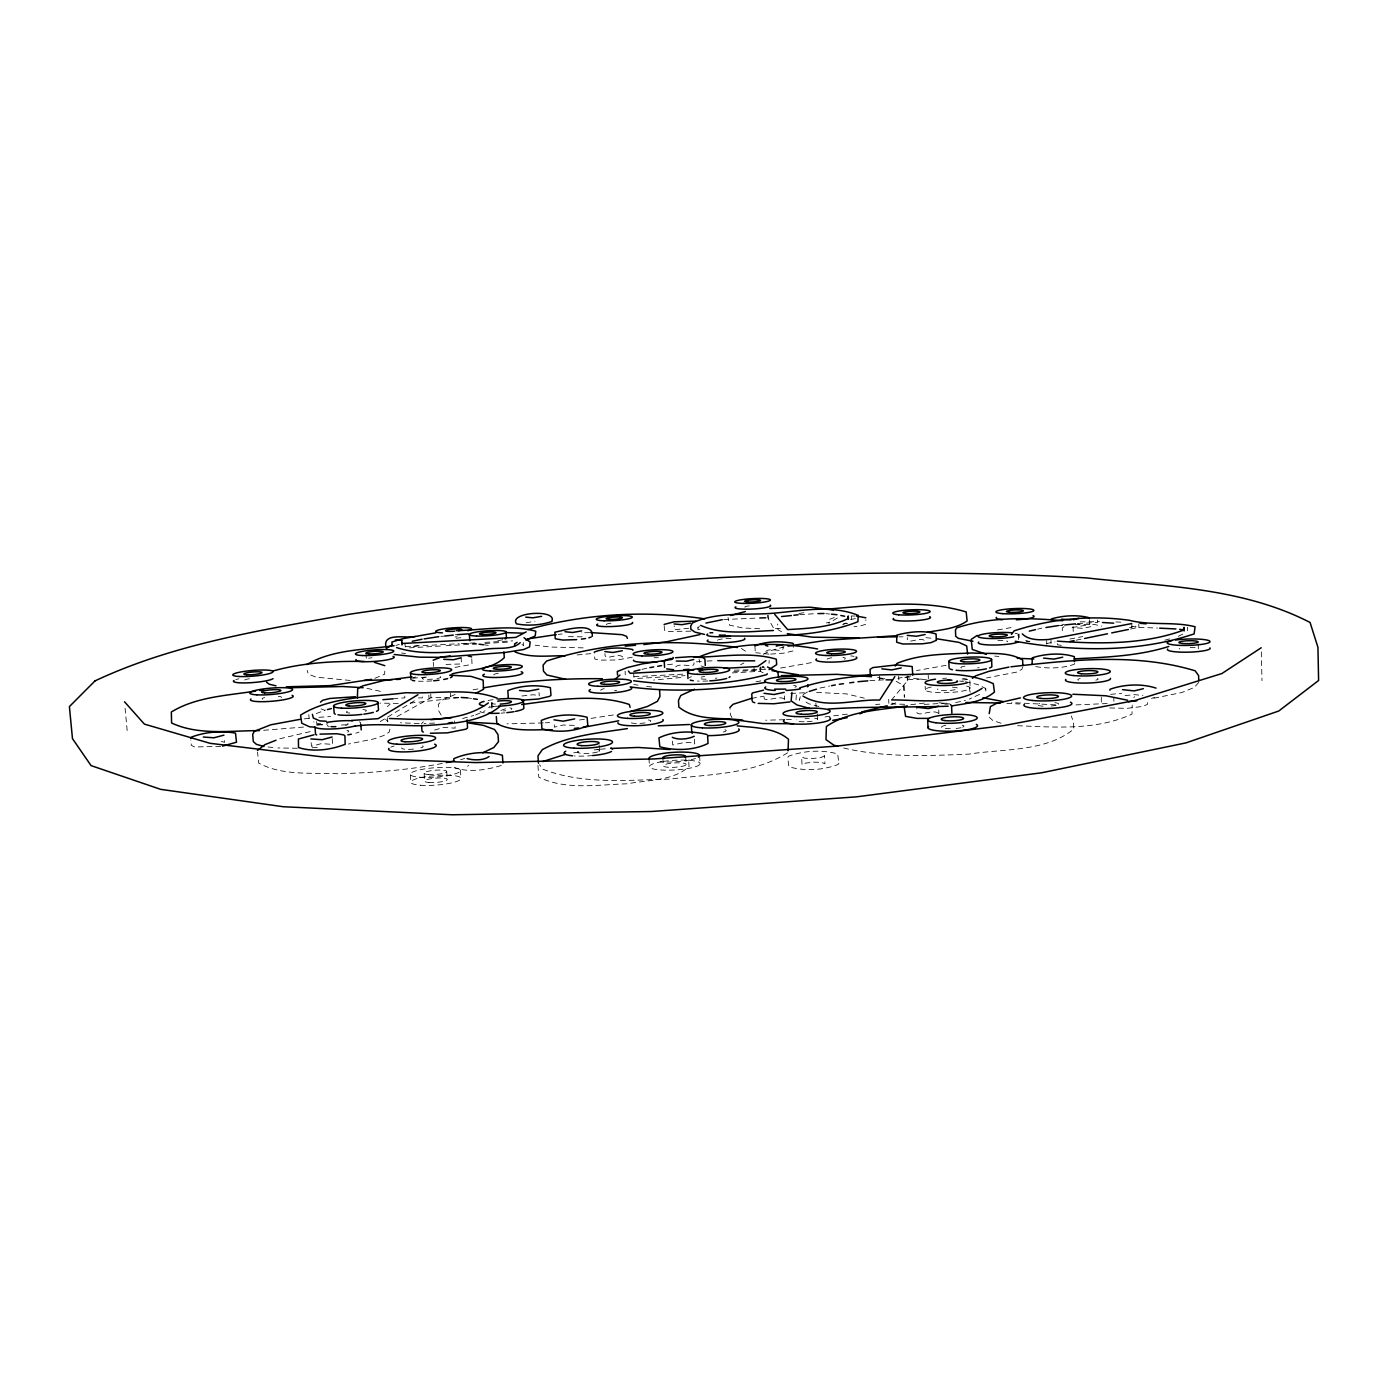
<?xml version="1.0" encoding="UTF-8"?>
<svg xmlns="http://www.w3.org/2000/svg" width="1388" height="1388" viewBox="0 0 1388 1388"><rect width="100%" height="100%" fill="white"/><g stroke="black" fill="none" stroke-linecap="round" stroke-linejoin="round"><path stroke-width="0.75" stroke-dasharray="5 3.75" d="M467.687 766.332L468.502 765.222M1134.638 696.637L1133.822 697.574M434.531 730.053L443.692 727.433L455.125 728.162L454.605 720.91M421.449 723.929L423.34 721.812M1101.309 697.175L1101.309 703.664M389.872 729.134L389.143 732.187L383.782 735.519L374.066 738.867L348.44 744.037M1090.881 626.665L1082.796 628.365L1073.08 627.532M1074.555 663.36L1074.329 664.227C1061.438 668.808 1046.673 668.738 1033.331 666.171M1061.751 625.277L1063.763 624.288M1022.904 666.708L1021.863 669.398L1016.484 672.139L986.521 677.934M699.361 626.023L697.834 628.885L697.661 625.572M891.495 700.125L907.37 680.849L907.891 675.835M796.018 699.916L796.521 691.779M1198.798 682.323L1194.305 687.442L1181.917 692.491L1151.693 698.667M837.328 617.99L831.742 621.442M765.812 651.493C770.566 646.496 785.07 654.598 783.006 646.565M387.373 706.613L390.097 704.167M675.73 666.882C680.172 662.007 695.579 669.19 693.931 662.753M979.546 694.399L969.206 699.136M787.603 752.799C752.938 774.556 709.303 774.122 669.831 779.119C627.619 779.987 582.856 784.81 542.691 769.126L539.516 764.719M397.003 716.59L430.991 697.765L459.116 697.349M380.26 721.534L416.4 699.621M807.434 692.005L800.373 696.169L799.471 700.298L799.262 696.308M526.121 622.778L534.987 621.269M842.62 624.86L846.246 622.934M740.533 664.748L743.916 662.996M763.331 654.303L769.837 650.92L784.047 646.877M395.944 645.403L399.293 644.431M1064.075 626.543L1062.271 628.053L1062.479 634.299M1178.273 636.329L1183.218 633.917M475.564 714.976L485.054 710.812M763.868 666.552L757.865 670.196L732.691 671.549M455.108 694.521L443.206 699.483L438.278 704.393L438.764 710.916L441.384 715.514M501.294 765.465C486.529 769.993 469.092 772.838 454.327 767.599M855.407 618.597L849.525 619.707M316.256 713.588L325.434 710.049M500.86 710.448L507.782 707.984M632.251 657.218L617.382 659.994L599.043 660.115L594.827 659.022L594.255 652.1M697.869 629.892L699.934 629.18M890.992 704.479L896.683 702.536M1151.433 698.424L1154.556 697.453M374.881 678.333L384.632 674.221L384.979 667.749M460.608 759.687L464.685 758.49M462.568 718.533L473.707 715.497M910.771 676.06L897.88 678.298M279.751 738.763L312.664 731.042M1164.827 640.18L1170.726 638.654M641.933 669.398L647.884 667.94M811.39 662.649L780.021 668.166M1037.651 629.146L1041.833 628.157M860.803 625.797L865.522 624.392L865.921 619.759M521.871 696.013L533.218 694.746L539.221 695.562M826.363 622.952L829.903 622.154M834.292 617.539L828.862 619.603L829.052 623.524M955.673 702.588L965.406 700.472M445.999 664.401L461.527 663.967L461.094 657.808M1046.257 643.616L1055.036 641.898M1129.502 627.567L1131.827 627.081M946.096 665.32L916.479 670.577M1076.151 640.215L1082.432 638.914M1130.526 629.042L1138.889 627.324L1157.575 628.07M442.252 763.435C407.968 770.097 373.008 772.752 338.117 773.775C311.762 772.405 282.718 776.083 258.706 763.088L257.561 752.261M820.048 688.049L829.608 686.106M418.222 645.611L410.501 646.912M613.322 714.959L590.074 718.55M997.521 629.944L1013.379 627.22M1069.94 639.035L1082.692 636.572M1125.026 695.579L1134.759 694.659L1142.949 695.544M473.03 689.819L481.254 688.309M910.754 704.688L927.115 702.744M756.026 681.768L762.081 680.693M798.898 613.548L804.745 612.507M573.747 752.851L581.954 751.394M751.585 698.355L763.747 696.256M458.595 697.748L410.397 703.091M568.421 636.658L582.058 636.832L581.798 632.876M847.305 714.161L824.246 717.006M579.507 719.99L587.957 718.828M303.556 727.069L259.33 730.643M317.713 725.195L327.828 723.859M680.797 677.535L653.627 680.068M1110.608 694.347L1121.747 693.306M594.203 749.936L598.28 749.433M667.489 664.731L675.54 663.776M220.744 746.397L194.58 746.97L191.301 745.339L190.833 739.96M304.232 718.88L310.652 718.169M440.863 636.45L445.01 635.999M843.436 623.785L847.6 623.42M455.056 667.402L470.653 664.609L472.007 663.794L471.764 658.953M590.785 653.644L576.159 655.032M853.984 626.717L856.969 626.404M690.825 631.176L666.292 631.436L664.47 630.256L664.123 624.427M558.167 634.385L562.14 633.969M1058.315 625.589L1062.618 625.155M949.843 703.855L943.441 704.358M804.953 718.741L809.239 718.342M799.627 614.658L814.843 613.687M924.2 704.393L949.166 703.005M723.721 619.534L757.779 618.042M869.808 680.693L883.93 679.842M392.891 698.841L404.862 697.817L404.567 694.052M412.704 678.229L427.053 677.014M696.342 661.816L702.779 661.33M600.327 749.19L608.846 748.6M765.569 669.432L731.268 670.213M319.014 717.318L330.604 716.52M962.04 679.981L970.438 679.391M790.674 693.445L805.803 692.699M312.213 747.768L318.303 747.334M1075.18 624.687L1094.577 624.479L1101.708 626.144M1072.126 627.549L1089.493 624.652L1089.476 617.816M1026.079 641.516L1029.931 641.256M875.585 704.462L879.871 704.184M1077.661 623.628L1097.682 622.414L1097.561 618.944M409.252 647.849L443.865 645.836M446.034 645.715L476.31 643.963M484.967 643.459L510.923 641.95M637.786 678.402L685.03 675.644M732.274 672.902L760.19 671.271L763.348 672.902M405.591 646.565L459.116 643.72M461.267 643.616L476.258 642.817M484.811 642.366L512.658 640.874M634.004 676.737L685.481 674.03M346.375 724.796L337.718 725.161M434.6 723.079L424.121 723.495M908.064 679.704L922.274 679.044M543.281 722.905L507.071 723.859M545.415 722.818L549.683 722.628M1076.012 704.896L1107.294 703.543M784.307 719.713L765.69 720.216M786.354 719.626L794.578 719.279M707.065 661.018L715.635 660.723M584.678 632.755L590.733 632.581M775.406 628.556L781.548 628.382M770.704 654.095L783.786 653.141L793.034 650.937L793.468 643.997M398.235 703.404L379.861 703.126M297.327 748.271L277.912 747.959M1080.107 621.859L1099.417 621.685M898.817 636.832L903.033 636.814M583.186 647.866L550.377 647.034L535.213 645.194M1055.591 704.844L1011.54 702.588M418.465 697.904L422.351 697.938L422.056 694.156M852.041 616.012L855.008 616.046M759.652 628.729L742.858 627.983L729.62 625.19L728.041 617.539M769.021 654.147L755.766 652.724M419.141 723.547L400.473 722.784M884.902 678.784L876.852 678.385M816.578 692.421L846.576 693.896L864.29 698.164M904.681 704.289L892.068 703.994L891.877 699.916M1115.796 621.963L1121.764 622.171M464.078 643.355L476.969 643.945M1006.82 703.352L1019.642 704.028M350.21 680.467L316.134 677.153L308.275 674.1L307.234 670.421M688.778 628.261L674.429 629.77L674.204 625.884M646.565 686.557L652.95 687.008M322.207 725.004L313.636 721.951M927.149 679.964L904.75 677.413M1109.793 707.949L1126.952 708.366L1142.636 706.44L1147.442 704.393L1147.425 699.691M938.965 702.727L947.9 703.785M1017.525 725.698C1055.418 727.312 1096.936 730.504 1132.001 714.074L1132.209 705.121M825.86 613.669L829.573 614.016M925.952 637.682L934.436 638.532M994.745 656.073L998.84 656.489M959.629 681.057L963.48 681.508M877.563 677.431L885.77 678.888M221.351 741.383L224.561 742.32L224.249 738.746M267.919 746.952L275.761 747.889M483.302 644.726L491.751 645.784M924.096 640.215C918.804 636.884 905.844 645.663 907.318 637.474M467.617 697.869L471.521 698.459M1061.317 645.385L1057.517 644.795L1057.378 641.152M366.987 688.327L383.99 692.161M633.865 684.475L638.098 685.169M401.618 652.967L405.574 653.627M1131.793 626.283L1135.87 626.977L1135.766 623.455M574.32 725.351L563.181 725.022L554.419 727.173L554.176 723.512M965.406 681.734L978.054 684.614L985.116 688.188L985.931 692.265L985.775 688.24M709.58 632.355L712.981 633.154M1077.574 623.889L1079.118 624.427M324.566 710.274L321.027 708.886M818.903 706.509L808.441 703.681L804.901 701.27M843.678 748.011C884.572 757.727 927.253 755.835 968.963 754.118C1003.246 748.635 1045.58 752.07 1073.774 729.099L1073.514 721.76L1071.258 716.017M1025.697 640.423L1029.705 641.603M1001.078 723.235L992.836 720.493L989.332 717.353M938.444 713.276C931.001 707.793 912.853 721.274 917.225 707.238M705.798 667.68L700.506 665.667L699.049 659.092M784.324 699.049C779.223 694.763 762.376 703.803 764.215 696.863M896.162 681.335L903.883 685.637L904.351 697.279L904.178 692.3M781.583 631.748L777.957 629.649L777.662 624.027M522.027 644.57L523.016 645.16M741.313 648.439L746.727 651.978M762.168 666.396L765.048 668.305M385.465 719.452L388.033 721.17M773.324 627.706L767.79 617.729L767.616 614.485M731.962 717.613L730.366 714.612L729.967 707.429M769.021 663.308L769.195 660.48M622.709 656.94C617.729 652.239 604.023 662.041 604.977 653.644M969.258 687.39L970.16 692.3M125.093 708.175L127.453 733.714M316.62 721.482L316.932 725.438M311.138 742.632L311.45 746.345L321.391 743.604L332.669 744.402L332.079 736.993M308.795 714.594L309.125 718.481M365.912 653.28L366.38 659.369A8.692 1.232 -4.3 0 1 372.105 657.686M410.345 774.712L410.935 782.659M387.269 717.822L387.564 721.795M430.714 693.983L430.991 697.765M428.823 695.128L429.1 698.927M424.103 773.411L424.693 781.34M405.001 643.737L405.261 646.999M460.382 769.976L460.955 777.887M450.354 693.046L450.632 696.828M446.693 771.26L447.283 779.189M433.264 662.284L433.559 666.396M491.925 702.71L492.202 706.596M491.595 703.282L492.081 710.292M539.03 692.56L539.255 695.978M537.954 765.465L538.787 777.141C565.749 790.449 598.124 784.584 627.168 783.804C647.676 779.883 672.729 781.236 689.038 766.558L688.691 760.607M523.241 642.488L523.467 645.802M599.165 745.026L599.529 750.839M648.942 758.195L649.428 766.228M633.674 673.614L633.9 677.257M625.068 671.202L625.294 674.811M672.503 741.157L672.729 745.009L684.371 742.476L691.918 742.719L694.694 744.003L694.364 738.208M662.822 757.553L663.308 765.603M699.604 755.887L700.072 763.938A25.418 4.841 -3.4 0 1 661.833 770.045A25.418 4.841 -3.4 0 1 661.642 761.734M685.707 756.512L686.175 764.562A11.486 2.186 -3.4 0 1 668.426 767.286A11.486 2.186 -3.4 0 1 669.606 763.435A11.486 2.186 -3.4 0 1 686.175 764.562M760.312 666.917L760.503 670.56M759.999 667.611L760.19 671.271M754.933 645.854L755.263 651.996M754.014 667.281L754.205 670.924M784.428 695.926L784.619 699.483M768.206 615.214L768.379 618.458M817.306 713.762L817.584 719.348M815.884 703.039L816.092 707.082M851.26 615.769L851.417 619.083M898.678 676.043L898.851 679.894M888.667 699.274L888.858 703.352M879.489 675.973L879.68 679.825M925.189 686.349L925.345 689.888M907.197 676.98L907.37 680.849M938.739 709.997L938.913 713.744M928.208 674.88L928.364 678.749M969.865 680.693L970.143 687.789M1019.052 634.056L1019.191 637.613M1018.41 634.524L1018.653 640.926M1050.959 639.747L1051.08 643.373M1046.656 640.631L1046.778 644.258M1073.115 626.474L1073.219 631.696M1113.783 697.609L1113.887 701.252M903.883 685.637L904.039 690.547M1138.767 623.802L1138.889 627.324M1131.827 624.27L1131.931 627.792M1198.191 643.772L1198.33 648.803A9.664 1.457 -1.6 0 0 1190.002 647.398M1187.399 627.202L1187.503 630.777M1261.31 651.874L1261.987 680.71M606.625 624.617A8.155 1.093 -3.5 0 1 613.218 622.934M235.821 679.652A20.109 2.897 -4.7 0 1 238.857 678.784M244.67 679.999A9.074 1.301 -4.7 0 1 250.829 678.541M616.636 690.304A9.664 1.544 -3.6 0 1 614.502 690.651M600.917 690.356A9.664 1.544 -3.6 0 1 604.248 688.691M654.06 657.756A9.005 1.353 -3.4 0 1 658.45 657.721M962.179 725.195A11.191 2.013 -2.3 0 1 962.699 727.191M961.034 727.694A11.191 2.013 -2.3 0 1 953.244 728.648M950.329 728.7A11.191 2.013 -2.3 0 1 941.741 727.416A11.191 2.013 -2.3 0 1 946.79 725.178M814.548 718.169A10.618 1.874 -2.9 0 1 817.202 719.851M812.188 721.222A10.618 1.874 -2.9 0 1 806.844 721.725M804.103 721.795A10.618 1.874 -2.9 0 1 796.781 719.834M648.317 719.956A10.271 1.77 -3.5 0 1 650.243 721.587M645.021 722.922A10.271 1.77 -3.5 0 1 633.709 723.304A10.271 1.77 -3.5 0 1 630.898 721.552M317.332 724.779A22.971 3.782 -4.6 0 1 320.663 723.686M359.423 721.881A22.971 3.782 -4.6 0 1 360.36 723.755M346.983 730.383A10.375 1.735 -4.7 0 1 347.746 732.049M359.076 732.083A22.954 3.834 -4.7 0 1 355.796 733.176M347.625 723.478A10.375 1.7 -4.6 0 1 345.681 725.317M329.268 726.445A10.375 1.7 -4.6 0 1 327.707 725.282M745.026 607.285A8.068 1.058 -3.1 0 1 751.047 605.689M707.932 680.988A21.063 3.314 -3.3 0 1 697.505 681.04M689.038 677.674A21.063 3.314 -3.3 0 1 691.415 676.754M716.971 677.951A9.508 1.492 -3.3 0 1 715.375 678.35M706.058 679.183A9.508 1.492 -3.3 0 1 699.517 678.229A9.508 1.492 -3.3 0 1 704.67 676.494M362.875 709.598A10.063 1.614 -4.5 0 1 365.426 711.333M349.828 713.068A10.063 1.614 -4.5 0 1 347.33 711.333M502.803 639.712A18.495 2.533 -3.9 0 1 495.186 641.03M793.606 685.394A9.837 1.596 -3 0 1 794.96 687.251M493.85 674.932A9.039 1.371 -3.9 0 1 499.333 673.128M709.875 633.292A18.894 2.672 -3.2 0 1 713.05 632.581M717.544 640.284A8.536 1.232 -3.2 0 1 723.148 638.879A8.536 1.232 -3.2 0 1 732.326 638.706M1056.129 705.26A10.844 1.874 -1.9 0 1 1048.721 706.162M1043.169 706.162A10.844 1.874 -1.9 0 1 1039.647 703.386M1054.88 702.675A10.844 1.874 -1.9 0 1 1058.524 704.306M440.187 676.667A9.334 1.405 -4.2 0 1 437.012 678.541M432.501 679.131A9.334 1.405 -4.2 0 1 422.455 678.784A9.334 1.405 -4.2 0 1 428.181 676.737M431.894 680.901A20.681 3.106 -4.2 0 1 418.465 681.178M412.704 677.882A20.681 3.106 -4.2 0 1 415.533 676.997M979.095 667.541A9.664 1.527 -2.3 0 1 977.655 667.923M961.277 668.01A9.664 1.527 -2.3 0 1 965.25 666.119M1097.492 678.454A10.167 1.648 -1.9 0 1 1095.809 680.155M1078.424 680.207A10.167 1.648 -1.9 0 1 1080.159 678.524M422.473 745.876A10.792 1.891 -4.4 0 1 420.755 747.889M413.485 749.121A10.792 1.891 -4.4 0 1 401.809 747.802M390.791 747.195A23.891 4.199 -4.4 0 1 394.105 746.033M725.004 729.724A10.757 1.909 -3.2 0 1 722.732 732.153M663.551 761.422A25.418 4.841 -3.4 0 1 700.09 763.868M695.509 758.473A25.435 4.754 -3.4 0 1 691.155 759.67M689.437 760.034A25.435 4.754 -3.4 0 1 660.081 761.856M262.592 699.17A9.681 1.475 -4.7 0 1 264.692 697.557M278.294 696.377A9.681 1.475 -4.7 0 1 281.226 697.539M597.048 749.52A11.052 2.03 -3.8 0 1 598.905 751.411M597.551 751.949A11.052 2.03 -3.8 0 1 583.359 753.476A11.052 2.03 -3.8 0 1 578.223 751.29M592.607 755.558A24.481 4.476 -3.8 0 1 574.25 755.94M966.603 686.106A22.434 3.713 -2.4 0 1 961.416 691.276A22.434 3.713 -2.4 0 1 931.175 692.039A22.434 3.713 -2.4 0 1 931.348 686.991M952.428 687.181A10.132 1.683 -2.4 0 1 957.078 689.125A10.132 1.683 -2.4 0 1 944.655 690.582A10.132 1.683 -2.4 0 1 937.872 688.882M942.678 678.385A22.451 3.661 -2.4 0 1 946.529 678.159M962.543 678.454A22.451 3.661 -2.4 0 1 968.807 679.79M457.068 636.728A8.12 1.093 -4 0 1 455.004 636.936M455.281 634.732A8.12 1.093 -4 0 1 457.294 634.68M460.712 637.717A17.975 2.429 -4 0 1 456.149 638.202M845.292 658.745A9.265 1.423 -2.8 0 1 844.372 659.126M827.109 659.248A9.265 1.423 -2.8 0 1 833.98 657.548M842.88 657.496A9.265 1.423 -2.8 0 1 845.275 658.016M850.775 655.899A20.508 3.14 -2.8 0 1 854.036 656.403M504.92 712.842A22.139 3.644 -4 0 1 501.033 713.137M484.377 712.842A22.139 3.644 -4 0 1 480.057 711.385M488.593 707.446A22.139 3.644 -4 0 1 493.555 706.631M498.604 706.18A22.139 3.574 -4 0 1 489.548 706.266M488.108 700.489A22.139 3.574 -4 0 1 498.587 699.066M509.847 707.863A9.994 1.648 -4 0 1 511.2 709.407M505.822 710.656A9.994 1.648 -4 0 1 503.289 710.951M495.412 704.098A9.994 1.614 -4 0 1 495.412 701.53M1179.175 648.942A9.664 1.457 -1.6 0 1 1179.835 648.56M997.92 640.562A9.126 1.353 -2.3 0 1 1007.428 641.811M1015.027 633.206A20.23 2.95 -2.3 0 1 1013.431 636.866M838.89 763.192L838.022 764.51C822.737 770.288 804.572 771.398 788.87 766.731L787.725 757.466L788.714 756.165C803.999 750.596 821.939 749.503 837.641 753.944L838.89 763.192M824.559 755.783L821.141 757.484L812.969 758.507L804.884 758.23L801.622 756.824L802.038 764.857L805.508 763.14L813.611 762.133L821.661 762.411L824.958 763.834L824.559 755.783M420.373 785.226A25.227 4.771 -4.4 0 0 460.851 779.136A25.227 4.771 -4.4 0 0 426.671 776.569A25.227 4.771 -4.4 0 0 420.373 785.226M419.783 777.228A25.244 4.685 -4.4 0 0 460.278 771.208A25.244 4.685 -4.4 0 0 426.081 768.709A25.244 4.685 -4.4 0 0 419.783 777.228M428.892 782.485A11.399 2.151 -4.4 0 0 447.214 779.761A11.399 2.151 -4.4 0 0 431.842 778.581A11.399 2.151 -4.4 0 0 428.892 782.485M428.302 774.539A11.399 2.117 -4.4 0 0 446.641 771.815A11.399 2.117 -4.4 0 0 431.252 770.67A11.399 2.117 -4.4 0 0 428.302 774.539"/><path stroke-width="1.5" d="M489.096 756.529C483.614 760.52 473.829 760.503 467.131 758.594M453.772 759.843L453.876 758.663C468.519 752.244 487.084 750.596 502.387 755.28L502.924 763.018M461.094 657.808L453.39 659.751L443.692 659.317M1143.382 688.691L1134.117 690.894L1122.528 689.663M520.222 642.696C510.923 651.423 493.122 646.305 481.549 650.226C453.512 651.25 423.774 656.351 396.621 647.589M526.156 631.904L515.746 637.422L402.121 643.494L401.739 641.655L401.982 644.899M433.108 660.22L440.933 657.131M1109.88 690.252L1110.053 689.246C1124.349 684.232 1141.63 683.451 1156.065 688.101M788.037 750.717L788.488 739.231C774.504 727.416 754.517 727.867 737.149 725.82M791.975 692.404L791.108 700.836L797.007 704.965L809.672 708.435M767.182 673.718L766.991 674.516C724.64 686.175 677.483 686.487 633.639 680.762M765.95 660.653L757.674 666.552L723.911 668.357M1078.91 618.319L1073.219 619.794M1062.705 657.201L1053.908 659.109L1043.568 658.103M1050.976 619.673L1051.236 618.961C1063.347 615.457 1077.296 614.52 1089.476 617.816M332.079 736.993L322.155 739.717L310.843 738.937M320.472 702.172L322.641 700.315L329.876 698.459L355.588 696.724M938.583 706.249L928.26 708.591L917.225 707.238M223.954 735.154L213.856 737.791L203.255 737.028M912.784 675.123L912.176 666.535L896.648 664.887L872.774 667.593L870.033 669.415L870.345 676.234M894.844 676.615L879.68 700.107C854.574 699.066 825.895 709.858 802.923 696.065M925.171 634.507L916.462 636.225L907.231 635.374M190.677 738.173L191.37 737.132C205.164 731.91 220.987 730.574 235.509 733.142L236.498 742.216L222.566 746.102M901.246 667.923L891.721 669.918L881.814 668.843M895.156 666.049L896.96 663.395C920.591 653.609 947.05 654.199 972.207 652.967C988.794 654.251 1007.844 651.146 1022.644 659.994L1022.835 665.026M1011.505 634.368L1014.125 630.846C1050.716 618.875 1091.072 614.849 1129.416 620.315C1150.86 625.815 1173.571 621.304 1195.068 626.734L1194.131 633.9C1137.397 652.933 1073.618 651.579 1015.253 641.273M500.426 706.058C480.855 722.506 451.881 723.512 426.931 725.525C402.971 726.618 379.028 722.766 355.12 726.132M784.237 692.369L773.879 694.521L764.025 693.306M488.368 702.935C460.695 723.079 422.334 719.557 389.49 718.498M729.967 707.429L733.02 704.306L751.585 698.355M694.243 736.282C687.91 739.214 678.489 740.255 672.278 737.288M782.901 644.518L776.239 646.079M754.933 645.854C766.471 640.996 780.611 641.1 792.912 643.303L793.468 643.997M698.927 656.975C735.102 641.811 779.102 641.95 817.584 648.959M693.74 659.508L686.401 661.209L676.286 661.035M615.248 679.062L619.985 675.036M257.422 750.509L264.9 744.645L276.038 740.238M574.701 718.88L563.216 721.205L553.933 719.834M690.495 623.143L681.803 624.704L674.082 623.941M982.114 688.327C955.551 705.763 921.927 699.934 891.877 699.916M664.123 624.427L674.204 621.789L695.856 621.13M769.073 669.606L776.69 664.609L776.291 659.179C750.353 651.493 721.118 656.923 694.208 657.287M622.327 650.746L612.819 652.481L604.856 651.579M972.346 678.298L975.695 675.835L989.366 671.185L1008.955 667.073M306.765 664.609C332.652 649.289 364.957 649.862 394.105 645.698M594.255 652.1C606.122 647.554 620.245 646.981 632.668 649.515L632.945 650.226M538.804 689.142L528.013 691.207L519.546 690.461M977.256 635.374L971.184 639.417L972.277 649.445L986.417 654.355M1261.224 647.762L1221.874 673.544L1135.315 700.419L1003.732 725.646L837.259 746.085L653.765 758.958L475.286 762.585L322.571 756.911L210.143 743.326L144.404 724.12L124.504 701.773M581.676 630.898L572.463 632.494L564.968 631.714M517.099 642.384L514.618 643.876L514.722 645.958M417.927 694.746L378.143 718.654L351.39 720.459M541.632 616.341L532.749 617.834L525.74 617.122M386.332 648.317L392.457 644.969M525.965 640.163L535.195 635.982L535.785 631.228C510.853 624.357 482.174 630.152 456.184 630.655M907.145 705.677L904.282 707.845L905.566 716.364L917.017 718.377L929.023 718.377M482.781 752.817L493.798 747.542L498.5 741.66L498.014 734.634L494.562 729.515L483.423 725.369L467.53 722.766M859.883 713.866L864.967 711.437M542.725 761.578L565.541 754.309M527.77 629.597C584.608 613.704 646.322 609.957 704.688 618.857M1168.8 646.461C1138.334 656.16 1105.82 657.183 1074.104 658.866M665.234 660.081L671.081 658.415M730.487 615.509L745.356 611.535M887.192 705.763L861.705 711.957M475.72 693.323L483.51 689.35L483.145 680.12L470.948 676.372L449.677 675.21M588.842 637.803L591.115 637.057M809.239 691.432L816.439 689.177M799.731 687.893C833.373 677.118 869.2 674.169 904.369 674.707C933.829 673.787 965.857 671.081 993.305 683.659L994.45 692.074C982.652 701.912 966.204 703.525 951.543 705.937M630.135 711.61L647.294 706.527L657.391 701.356L659.942 696.429L659.56 689.94M694.555 689.211L680.814 695.44L678.472 700.419L678.853 707.099C696.221 721.222 721.743 717.232 742.684 720.112M272.69 671.081C302.341 662.718 333.536 660.966 364.211 661.469M699.882 634.594L666.761 641.724L643.911 644.57M705.919 623.073L722.281 619.69M327.412 709.563L331.385 708.557M618.736 720.788L582.908 727.416M634.004 671.358L639.955 669.884M1029.271 631.124L1035.552 629.631M452.419 722.35L448.098 723.2M412.219 641.291L422.039 639.226M371.516 679.357L330.188 685.637L286.223 686.8M527.596 638.948L556.172 634.594M1069.888 641.499L1074.069 640.631M1084.514 638.497L1107.52 633.778M1111.701 632.911L1128.427 629.475M446.329 762.602L454.501 760.936M1131.723 623.576L1048.53 639.504C1039.872 640.042 1028.942 640.475 1022.297 633.917M831.533 685.707L835.35 684.926M787.898 646.149L826.328 640.302L896.978 635.669M1020.475 697.869L996.48 703.386L990.407 706.613L989.193 713.623M483.319 687.928C522.53 680.71 562.556 678.316 602.392 678.732M832.696 720.337L847.183 717.7M765.517 682.376C720.945 689.68 675.002 692.959 630.1 686.921M452.054 673.874C469.248 669.38 490.693 670.456 504.278 657.704L503.879 651.909M790.032 701.894L773.949 703.768L758.212 703.386M763.521 690.166L752.73 692.89L751.776 693.896L752.157 700.992M649.844 667.611L653.748 666.951M657.652 666.292L661.556 665.615M313.983 734.807L298.385 739.041L298.524 747.525C313.081 752.331 330.917 749.85 345.161 744.298L344.935 735.814L343.686 734.894L336.902 733.749L319.969 734.131M521.662 704.531C556.866 699.916 594.81 693.254 629.25 704.427L630.117 707.307M430.783 719.73L451.551 717.735M299.947 719.366L270.677 724.814L254.351 731.303L252.685 734.391L253.293 741.574L256.364 744.315L263.998 746.484M1045.962 627.515L1058.315 625.589M435.867 632.841L402.624 638.723L391.919 642.037L392.179 645.264M424.138 638.896L438.799 636.676M442.39 656.906L450.215 655.951M581.364 639.122L585.51 638.515M627.359 728.596C598.592 732.968 568.247 735.397 542.309 749.659L537.954 755.87L538.457 763.244M1010.985 666.795C1071.64 659.942 1135.887 652.759 1195.12 670.803L1198.607 675.557L1198.746 680.641M839.341 684.267L843.47 683.694M849.682 682.844L853.828 682.289M927.444 632.269C940.838 629.718 955.603 628.972 967.124 620.974L966.169 611.917C921.406 598.644 872.879 605.619 826.988 609.141M255.618 691.051C227.268 695.596 196.35 696.689 171.331 712.009L171.592 722.992C198.571 735.623 230.321 730.556 259.33 730.643M259.712 690.53L263.789 690.027M671.653 659.474L642.523 663.846L627.376 667.541L617.313 671.48L617.539 675.089M574.302 728.422L578.605 727.919M445.01 635.999L453.321 635.097M675.47 657.721L690.929 656.68L702.71 657.53L704.913 658.97L705.278 665.477M412.028 676.858L383.799 680.536L362.823 685.846L357.722 688.639L357.358 697.938M793.849 615.248L798.135 614.797M1064.77 624.947L1075.509 623.837M781.548 616.532L791.386 615.543M1128.375 701.634L1136.807 700.871M905.011 706.11C878.552 710.292 849.23 710.934 826.398 726.479L825.981 739.596L833.702 745.078L837.693 746.258M857.975 681.716L867.83 680.866M773.428 630.516C749.555 631.349 722.888 635.374 700.645 625.381M382.914 699.691L392.891 698.841M625.207 646.149L635.6 645.264M457.467 634.646L468.242 633.865M948.178 706.197C908.116 707.568 868.107 706.336 828.063 709.06M610.98 748.462L638.254 747.455L669.936 749.537M683.694 669.658L689.055 669.294M769.785 608.499L810.28 607.215L833.407 609.887M576.697 639.625L562.765 640.042L555.339 638.792M693.861 669.936L630.152 673.301L628.417 671.081M698.147 669.71L702.449 669.484M392.336 679.634L364.159 680.45M396.378 679.461L400.421 679.27M291.307 687.702L342.558 686.505L363.153 687.719M781.271 675.626L836.86 674.342L871.508 676.719M854.921 675.592L871.039 674.863M658.19 725.837L689.333 724.501M717.769 660.653L754.742 660.844M759.774 617.972L765.777 617.799M1070.981 619.95L1061.525 619.169M402.26 640.406L395.424 639.903M565.367 655.761C548.746 655.552 530.893 658.294 515.121 651.978M817.879 613.583L824.004 613.496M774.695 689.142L785.729 689.107M521.576 700.194L538.145 699.066L549.631 696.377L550.967 695.423L550.394 687.702C536.74 684.388 520.916 685.446 507.834 690.599L508.32 698.338M793.502 723.721L762.723 723.564L738.173 720.233M552.424 729.758C534.033 729.342 513.699 732.274 496.835 723.634L496.331 716.52M877.754 636.971L896.717 636.849M858.86 637.873L812.448 637.179L787.308 633.674M886.065 679.86L892.467 679.877M965.892 702.484L1000.418 703.005M506.585 632.598L522.929 633.188M498.587 723.807L468.918 722.211M590.733 632.581L622.154 634.68L626.63 636.363L627.359 638.411M415.22 636.485C406.701 638.636 383.001 632.147 385.864 646.565L386.905 647.12M1159.657 628.157L1175.896 628.938M1072.889 694.243L1106.01 695.787L1127.681 700.246M430.401 733.246L447.404 732.864L465.917 729.168L467.548 728.058L467.097 719.782M1102.471 622.501L1113.662 623.16M719.21 635.999C765.309 635.86 814.444 638.723 857.975 621.703L858.148 615.335C830.076 604.075 798.95 611.414 769.75 613.496C743.951 615.162 716.572 611.865 692.421 622.934L690.704 626.023L690.894 629.319L694.92 632.13L704.549 634.42M326.18 721.222L319.813 720.893L313.324 718.03L312.404 714.352M1017.248 658.276L1033.834 658.988M856.483 616.046L865.834 617.799M461.25 697.487L467.617 697.869M314.503 727.156L309.593 726.792L301.786 723.235L300.554 715.115C331.454 695.822 371.012 697.366 406.181 692.681C436.491 694.174 468.155 687.286 497.338 698.216M673.631 669.71L666.639 668.895M1139.947 623.299L1146.089 623.837M831.429 614.19L836.999 614.711M936.553 638.74L958.952 642.366L966.673 645.923L967.644 654.112M948.091 679.721L951.942 680.172M1062.653 620.731C1027.571 617.643 990.494 616.688 956.766 627.862L955.447 630.083L955.707 636.277L958.379 638.376L972.988 641.239M798.048 674.707L771.936 670.63M1003.298 701.582L982.912 697.748M479.068 644.206L483.302 644.726M565.749 679.339L546.976 675.019L543.489 671.202L543.09 665.164L546.577 661.035C607.267 641.204 674.412 638.706 737.41 647.502M1179.644 629.337L1182.975 629.822M767.876 646.149L765.499 645.351M1057.378 641.152C1099.001 644.049 1143.486 644.709 1183.114 630.308L1184.051 627.411L1184.138 630.985M473.464 698.771L477.368 699.361M394.209 654.494L419.523 657.166L439.163 657.322L504.885 652.516L523.64 649.532L529.539 646.929L530.147 642.002L523.987 637.751M467.895 655.83L471.625 656.906M840.833 615.474L844.667 616.237M374.448 662.336L384.823 665.685M275.986 685.828L269.289 684.249L266.548 682.202M752.73 701.946L754.794 702.762M707.082 734.547C691.762 730.626 673.232 730.938 658.953 737.896L659.803 746.761C675.071 750.891 693.896 750.596 708.036 743.395L707.602 735.657M767.495 666.986L777.853 672.174L778.529 676.841M423.375 732.101L421.987 731.198L421.588 725.751M950.502 704.653L951.561 705.659L951.873 713.137M774.712 614.381L787.638 629.597C807.868 628.365 829.399 627.688 847.894 618.649L848.259 615.96L848.415 619.274M333.623 706.284L334.196 713.311A22.277 3.574 -4.5 0 0 335.341 714.143M377.935 702.345L378.473 709.355A22.277 3.574 -4.5 0 1 376.46 711.333M360.811 724.553L361.227 729.949M410.484 673.041L410.969 679.6M469.387 634.802L469.803 640.683M506.03 631.696L506.429 637.578M523.345 700.437L523.883 708.366A22.139 3.644 -4 0 1 515.521 711.385M555.235 638.133L554.836 632.199C562.99 630.655 594.498 620.835 592.208 636.329M664.193 660.914L664.574 667.42M691.328 724.675L691.762 732.222A23.804 4.251 -3.2 0 0 692.23 733.298M687.615 671.879L687.997 678.576M927.687 719.956L928.034 727.78M948.837 661.417L949.114 668.201M991.587 659.387L991.865 666.171A21.41 3.383 -2.3 0 1 989.609 667.975M1032.134 663.69L1032.273 657.791C1045.476 653.661 1061.074 652.534 1074.329 656.645L1074.503 661.677M632.355 622.431A18.044 2.429 -3.5 0 1 613.08 626.474A18.044 2.429 -3.5 0 1 597.742 624.132M273.037 678.628A20.109 2.897 -4.7 0 1 249.042 682.792A20.109 2.897 -4.7 0 1 233.965 680.502M631.401 687.615A21.393 3.418 -3.6 0 1 608.551 693.063A21.393 3.418 -3.6 0 1 590.421 689.558M672.937 657.426A19.953 2.984 -3.4 0 1 672.278 659.005M665.182 660.879A19.953 2.984 -3.4 0 1 662.18 661.33M657.218 661.868A19.953 2.984 -3.4 0 1 633.553 660.081M1033.054 615.613A19.016 2.655 -2.3 0 1 1016.363 619.777M1002.518 619.655A19.016 2.655 -2.3 0 1 996.497 617.382M976.337 724.397A24.793 4.459 -2.3 0 1 953.851 731.094A24.793 4.459 -2.3 0 1 928.659 726.601M829.712 717.717A23.527 4.129 -2.9 0 1 806.706 724.033A23.527 4.129 -2.9 0 1 784.428 719.817M662.839 719.522A22.746 3.938 -3.5 0 1 641.794 725.456A22.746 3.938 -3.5 0 1 617.938 722.628M355.241 725.941A22.971 3.782 -4.6 0 1 330.57 729.012A22.971 3.782 -4.6 0 1 314.989 726.878L315.562 734.096A22.954 3.834 -4.7 0 0 316.724 734.998M326.822 722.385A22.971 3.782 -4.6 0 1 352.778 720.806M351.338 734.217A22.954 3.834 -4.7 0 1 347.815 734.825M335.879 726.653A10.375 1.7 -4.6 0 1 331.055 726.635M770.201 605.151A17.853 2.342 -3.1 0 1 752.279 609.02A17.853 2.342 -3.1 0 1 735.848 606.851M730.001 676.581A21.063 3.314 -3.3 0 1 729.047 677.5M726.722 678.42A21.063 3.314 -3.3 0 1 709.771 680.883M693.306 680.693A21.063 3.314 -3.3 0 1 690.218 680.137M373.32 712.356A22.277 3.574 -4.5 0 1 363.812 714.161M361.956 714.386A22.277 3.574 -4.5 0 1 337.943 714.785M506.447 638.237A18.495 2.533 -3.9 0 1 505.215 638.966M807.625 684.943A21.774 3.539 -3 0 1 807.486 686.782M800.269 688.934A21.774 3.539 -3 0 1 786.094 690.443M775.215 690.478A21.774 3.539 -3 0 1 765.725 686.921M521.159 671.757A20.005 3.019 -3.9 0 1 502.82 677.205A20.005 3.019 -3.9 0 1 484.377 674.238M744.436 638.289A18.877 2.707 -3.2 0 1 725.23 642.644A18.877 2.707 -3.2 0 1 708.106 640.042M729.828 636.259A18.894 2.672 -3.2 0 1 711.784 636.433A18.894 2.672 -3.2 0 1 707.776 634.038M725.351 635.079A8.536 1.197 -3.2 0 1 719.418 635.01M1070.443 702.207A24.012 4.129 -1.9 0 1 1049.779 708.418A24.012 4.129 -1.9 0 1 1024.327 704.341M450.701 675.314A20.681 3.106 -4.2 0 1 450.406 677.708M447.63 678.611A20.681 3.106 -4.2 0 1 443.726 679.461M438.972 680.189A20.681 3.106 -4.2 0 1 433.698 680.762M414.752 680.831A20.681 3.106 -4.2 0 1 412.201 680.311M986.434 668.825A21.41 3.383 -2.3 0 1 956.037 670.265M952.428 669.727A21.41 3.383 -2.3 0 1 950.069 669.033M1110.383 678.281A22.52 3.661 -1.9 0 1 1087.168 683.052A22.52 3.661 -1.9 0 1 1065.845 679.426M434.618 744.159A23.891 4.199 -4.4 0 1 414.734 751.359A23.891 4.199 -4.4 0 1 388.935 748.392M738.676 728.96A23.804 4.251 -3.2 0 1 731.528 733.419A23.804 4.251 -3.2 0 1 708.192 735.605M649.324 759.409A25.435 4.754 -3.4 0 1 675.869 752.227A25.435 4.754 -3.4 0 1 698.39 757.189M663.967 758.594A11.486 2.151 -3.4 0 1 673.492 754.951A11.486 2.151 -3.4 0 1 685.134 757.102M292.087 695.353A21.427 3.244 -4.7 0 1 272.742 701.183A21.427 3.244 -4.7 0 1 250.95 698.962M611.501 751.463A24.481 4.476 -3.8 0 1 592.607 755.558M572.567 755.801A24.481 4.476 -3.8 0 1 565.731 751.238M610.703 748.097A24.481 4.476 -3.8 0 1 612.611 749.086M967.401 682.653A22.451 3.661 -2.4 0 1 932.285 685.082A22.451 3.661 -2.4 0 1 935.529 679.166M957.095 680.866A10.132 1.648 -2.4 0 1 948.767 683.347A10.132 1.648 -2.4 0 1 937.316 682.081A10.132 1.648 -2.4 0 1 949.652 680.051M442.46 632.859A17.975 2.394 -4 0 1 439.632 629.684A17.975 2.394 -4 0 1 464.789 627.567A17.975 2.394 -4 0 1 467.773 630.725M454.605 631.21A8.12 1.076 -4 0 1 445.791 630.482A8.12 1.076 -4 0 1 458.127 628.99A8.12 1.076 -4 0 1 458.508 630.742M393.03 656.385A19.259 2.707 -4.3 0 1 376.616 661.243A19.259 2.707 -4.3 0 1 356.143 659.543M856.118 657.044A20.508 3.14 -2.8 0 1 836.339 661.972A20.508 3.14 -2.8 0 1 816.63 658.936M498.587 699.066A22.139 3.574 -4 0 1 523.554 700.923A22.139 3.574 -4 0 1 498.604 706.18M483.874 705.798A22.139 3.574 -4 0 1 484.03 701.408M497.667 701.166A9.994 1.614 -4 0 1 511.374 701.513A9.994 1.614 -4 0 1 500.183 704.098M513.942 711.68A22.139 3.644 -4 0 1 506.811 712.651M499.107 713.241A22.139 3.644 -4 0 1 488.472 713.241M1209.937 647.866A21.393 3.244 -1.6 0 1 1188.787 652.152A21.393 3.244 -1.6 0 1 1167.603 649.029M1175.636 640.024A21.393 3.192 -1.6 0 1 1209.486 640.944A21.393 3.192 -1.6 0 1 1183.86 645.455A21.393 3.192 -1.6 0 1 1171.698 640.718M1018.324 641.724A20.23 3.002 -2.3 0 1 994.45 645.021A20.23 3.002 -2.3 0 1 978.714 642.071M1013.431 636.866A20.23 2.95 -2.3 0 1 984.907 638.254A20.23 2.95 -2.3 0 1 983.034 634.16A20.23 2.95 -2.3 0 1 1011.557 632.755M929.63 616.74A18.703 2.585 -2.6 0 1 912.28 620.87A18.703 2.585 -2.6 0 1 893.629 618.493M936.345 640.302L931.018 642.644L922.222 643.824L902.773 643.997L896.631 642.21L896.908 635.114C909.314 631.731 923.783 630.1 936.067 633.969L936.345 640.302M95.026 680.883L69.4 706.596L72.471 738.642L91.053 765.603L160.626 789.338L283.187 806.723L452.262 814.773L651.406 811.512L856.413 796.851L1041.416 772.821L1185.873 742.91L1278.747 711.02L1318.6 680.502L1317.941 647.329L1310.064 622.466C1241.254 587.02 1161.825 586.239 1086.526 577.911C964.816 570.85 842.828 572.064 721.066 577.582C596.372 584.348 471.937 595.764 348.44 614.398C262.506 629.961 174.749 643.494 95.026 680.883M587.801 725.629C574.025 731.806 556.484 732.812 541.927 728.804L541.337 720.424C555.217 714.438 572.515 713.449 587.124 717.266L587.801 725.629M551.678 621.529C540.661 625.294 527.908 626.092 516.51 623.854C507.956 612.056 558.479 608.759 551.678 621.529M604.058 620.783A18.061 2.394 -3.5 0 0 632.251 617.296A18.061 2.394 -3.5 0 0 606.539 616.498A18.061 2.394 -3.5 0 0 604.058 620.783M609.644 619.343A8.155 1.076 -3.5 0 0 622.397 617.781A8.155 1.076 -3.5 0 0 610.807 617.4A8.155 1.076 -3.5 0 0 609.644 619.343M239.43 676.494A20.109 2.845 -4.7 0 0 272.516 672.33A20.109 2.845 -4.7 0 0 246.873 671.046A20.109 2.845 -4.7 0 0 239.43 676.494M246.838 674.724A9.074 1.284 -4.7 0 0 261.794 672.85A9.074 1.284 -4.7 0 0 250.256 672.26A9.074 1.284 -4.7 0 0 246.838 674.724M597.864 686.262A21.393 3.366 -3.6 0 0 631.28 681.699A21.393 3.366 -3.6 0 0 600.831 680.259A21.393 3.366 -3.6 0 0 597.864 686.262M604.491 684.301A9.664 1.527 -3.6 0 0 619.603 682.254A9.664 1.527 -3.6 0 0 605.897 681.595A9.664 1.527 -3.6 0 0 604.491 684.301M641.985 655.899A19.97 2.932 -3.4 0 0 672.92 651.822A19.97 2.932 -3.4 0 0 644.188 650.694A19.97 2.932 -3.4 0 0 641.985 655.899M648.023 654.182A9.022 1.319 -3.4 0 0 662.007 652.343A9.022 1.319 -3.4 0 0 649.081 651.822A9.022 1.319 -3.4 0 0 648.023 654.182M1002.466 613.617A19.033 2.603 -2.3 0 0 1033.557 610.911A19.033 2.603 -2.3 0 0 1008.625 608.95A19.033 2.603 -2.3 0 0 1002.466 613.617M1009.232 612.247A8.588 1.18 -2.3 0 0 1023.303 611.032A8.588 1.18 -2.3 0 0 1012.078 610.147A8.588 1.18 -2.3 0 0 1009.232 612.247M935.859 722.749A24.793 4.39 -2.3 0 0 976.684 718.828A24.793 4.39 -2.3 0 0 944.812 714.976A24.793 4.39 -2.3 0 0 935.859 722.749M944.898 720.58A11.191 1.978 -2.3 0 0 963.376 718.828A11.191 1.978 -2.3 0 0 949.045 717.058A11.191 1.978 -2.3 0 0 944.898 720.58M794.786 716.52A23.527 4.06 -2.9 0 0 830.111 711.298A23.527 4.06 -2.9 0 0 794.942 709.459A23.527 4.06 -2.9 0 0 794.786 716.52M801.223 714.23A10.618 1.839 -2.9 0 0 817.22 711.888A10.618 1.839 -2.9 0 0 801.379 711.038A10.618 1.839 -2.9 0 0 801.223 714.23M627.463 718.359A22.746 3.869 -3.5 0 0 662.787 713.293A22.746 3.869 -3.5 0 0 630.117 711.506A22.746 3.869 -3.5 0 0 627.463 718.359M634.368 716.156A10.271 1.752 -3.5 0 0 650.347 713.883A10.271 1.752 -3.5 0 0 635.652 713.05A10.271 1.752 -3.5 0 0 634.368 716.156M743.239 603.398A17.853 2.308 -3.1 0 0 770.392 600.032A17.853 2.308 -3.1 0 0 744.055 599.356A17.853 2.308 -3.1 0 0 743.239 603.398M748.323 602.028A8.068 1.041 -3.1 0 0 760.607 600.518A8.068 1.041 -3.1 0 0 748.739 600.206A8.068 1.041 -3.1 0 0 748.323 602.028M697.331 674.308A21.063 3.262 -3.3 0 0 729.62 669.884A21.063 3.262 -3.3 0 0 698.875 668.548A21.063 3.262 -3.3 0 0 697.331 674.308M703.473 672.417A9.508 1.475 -3.3 0 0 718.099 670.439A9.508 1.475 -3.3 0 0 704.254 669.814A9.508 1.475 -3.3 0 0 703.473 672.417M341.483 708.14A22.295 3.505 -4.5 0 0 377.675 703.282A22.295 3.505 -4.5 0 0 348.232 701.617A22.295 3.505 -4.5 0 0 341.483 708.14M349.308 706.024A10.063 1.579 -4.5 0 0 365.686 703.855A10.063 1.579 -4.5 0 0 352.448 703.091A10.063 1.579 -4.5 0 0 349.308 706.024M476.535 636.016A18.512 2.498 -3.9 0 0 506.047 632.355A18.512 2.498 -3.9 0 0 480.612 631.436A18.512 2.498 -3.9 0 0 476.535 636.016M482.66 634.49A8.363 1.128 -3.9 0 0 496.002 632.841A8.363 1.128 -3.9 0 0 484.551 632.425A8.363 1.128 -3.9 0 0 482.66 634.49M775.094 683.521A21.774 3.487 -3 0 0 807.937 678.906A21.774 3.487 -3 0 0 775.545 677.465A21.774 3.487 -3 0 0 775.094 683.521M781.132 681.543A9.837 1.579 -3 0 0 796.001 679.478A9.837 1.579 -3 0 0 781.409 678.801A9.837 1.579 -3 0 0 781.132 681.543M490.328 671.011A20.022 2.967 -3.9 0 0 522.166 666.847A20.022 2.967 -3.9 0 0 494.527 665.615A20.022 2.967 -3.9 0 0 490.328 671.011M496.887 669.242A9.039 1.336 -3.9 0 0 511.305 667.368A9.039 1.336 -3.9 0 0 498.847 666.795A9.039 1.336 -3.9 0 0 496.887 669.242M1032.186 700.437A24.03 4.06 -2 0 0 1071.258 696.724A24.03 4.06 -2 0 0 1039.404 693.254A24.03 4.06 -2 0 0 1032.186 700.437M1040.584 698.407A10.844 1.839 -2 0 0 1058.263 696.741A10.844 1.839 -2 0 0 1043.932 695.162A10.844 1.839 -2 0 0 1040.584 698.407M418.17 674.585A20.699 3.054 -4.2 0 0 451.43 670.283A20.699 3.054 -4.2 0 0 423.461 668.964A20.699 3.054 -4.2 0 0 418.17 674.585M425.196 672.746A9.352 1.388 -4.2 0 0 440.239 670.82A9.352 1.388 -4.2 0 0 427.643 670.213A9.352 1.388 -4.2 0 0 425.196 672.746M955.968 663.481A21.427 3.331 -2.3 0 0 991.188 660.272A21.427 3.331 -2.3 0 0 963.498 657.548A21.427 3.331 -2.3 0 0 955.968 663.481M963.74 661.781A9.681 1.492 -2.3 0 0 979.668 660.341A9.681 1.492 -2.3 0 0 967.21 659.092A9.681 1.492 -2.3 0 0 963.74 661.781M1073.531 675.54A22.52 3.609 -1.9 0 0 1109.984 672.139A22.52 3.609 -1.9 0 0 1079.743 669.172A22.52 3.609 -1.9 0 0 1073.531 675.54M1081.269 673.735A10.167 1.631 -1.9 0 0 1097.769 672.208A10.167 1.631 -1.9 0 0 1084.149 670.855A10.167 1.631 -1.9 0 0 1081.269 673.735M396.881 744.176A23.891 4.129 -4.4 0 0 435.381 738.694A23.891 4.129 -4.4 0 0 403.249 736.612A23.891 4.129 -4.4 0 0 396.881 744.176M405.053 741.747A10.792 1.856 -4.4 0 0 422.473 739.301A10.792 1.856 -4.4 0 0 408.02 738.329A10.792 1.856 -4.4 0 0 405.053 741.747M702.38 727.85A23.822 4.181 -3.2 0 0 738.832 722.471A23.822 4.181 -3.2 0 0 703.976 720.511A23.822 4.181 -3.2 0 0 702.38 727.85M709.285 725.49A10.757 1.891 -3.2 0 0 725.785 723.079A10.757 1.891 -3.2 0 0 710.101 722.176A10.757 1.891 -3.2 0 0 709.285 725.49M256.936 694.833A21.445 3.192 -4.7 0 0 292.122 690.27A21.445 3.192 -4.7 0 0 264.605 688.778A21.445 3.192 -4.7 0 0 256.936 694.833M264.761 692.855A9.681 1.44 -4.7 0 0 280.671 690.808A9.681 1.44 -4.7 0 0 268.283 690.131A9.681 1.44 -4.7 0 0 264.761 692.855M574.025 748.149A24.498 4.407 -3.8 0 0 612.403 742.476A24.498 4.407 -3.8 0 0 577.703 740.29A24.498 4.407 -3.8 0 0 574.025 748.149M581.676 745.634A11.069 1.995 -3.8 0 0 599.043 743.101A11.069 1.995 -3.8 0 0 583.428 742.094A11.069 1.995 -3.8 0 0 581.676 745.634M362.268 655.518A19.259 2.672 -4.3 0 0 393.481 651.631A19.259 2.672 -4.3 0 0 367.907 650.538A19.259 2.672 -4.3 0 0 362.268 655.518M368.982 653.887A8.692 1.214 -4.3 0 0 383.105 652.134A8.692 1.214 -4.3 0 0 371.585 651.631A8.692 1.214 -4.3 0 0 368.982 653.887M825.912 655.483A20.508 3.088 -2.8 0 0 856.535 651.302A20.508 3.088 -2.8 0 0 825.687 650.139A20.508 3.088 -2.8 0 0 825.912 655.483M831.429 653.713A9.265 1.388 -2.8 0 0 845.292 651.84A9.265 1.388 -2.8 0 0 831.395 651.302A9.265 1.388 -2.8 0 0 831.429 653.713M1182.715 643.494A9.664 1.44 -1.6 0 0 1198.139 642.106A9.664 1.44 -1.6 0 0 1184.832 640.961A9.664 1.44 -1.6 0 0 1182.715 643.494M992.194 636.728A9.143 1.336 -2.3 0 0 1007.168 635.409A9.143 1.336 -2.3 0 0 995.3 634.351A9.143 1.336 -2.3 0 0 992.194 636.728M898.747 614.797A18.703 2.55 -2.6 0 0 929.7 612.108A18.703 2.55 -2.6 0 0 906.052 610.165A18.703 2.55 -2.6 0 0 898.747 614.797M905.705 613.444A8.449 1.145 -2.6 0 0 919.706 612.229A8.449 1.145 -2.6 0 0 909.071 611.345A8.449 1.145 -2.6 0 0 905.705 613.444"/></g></svg>
